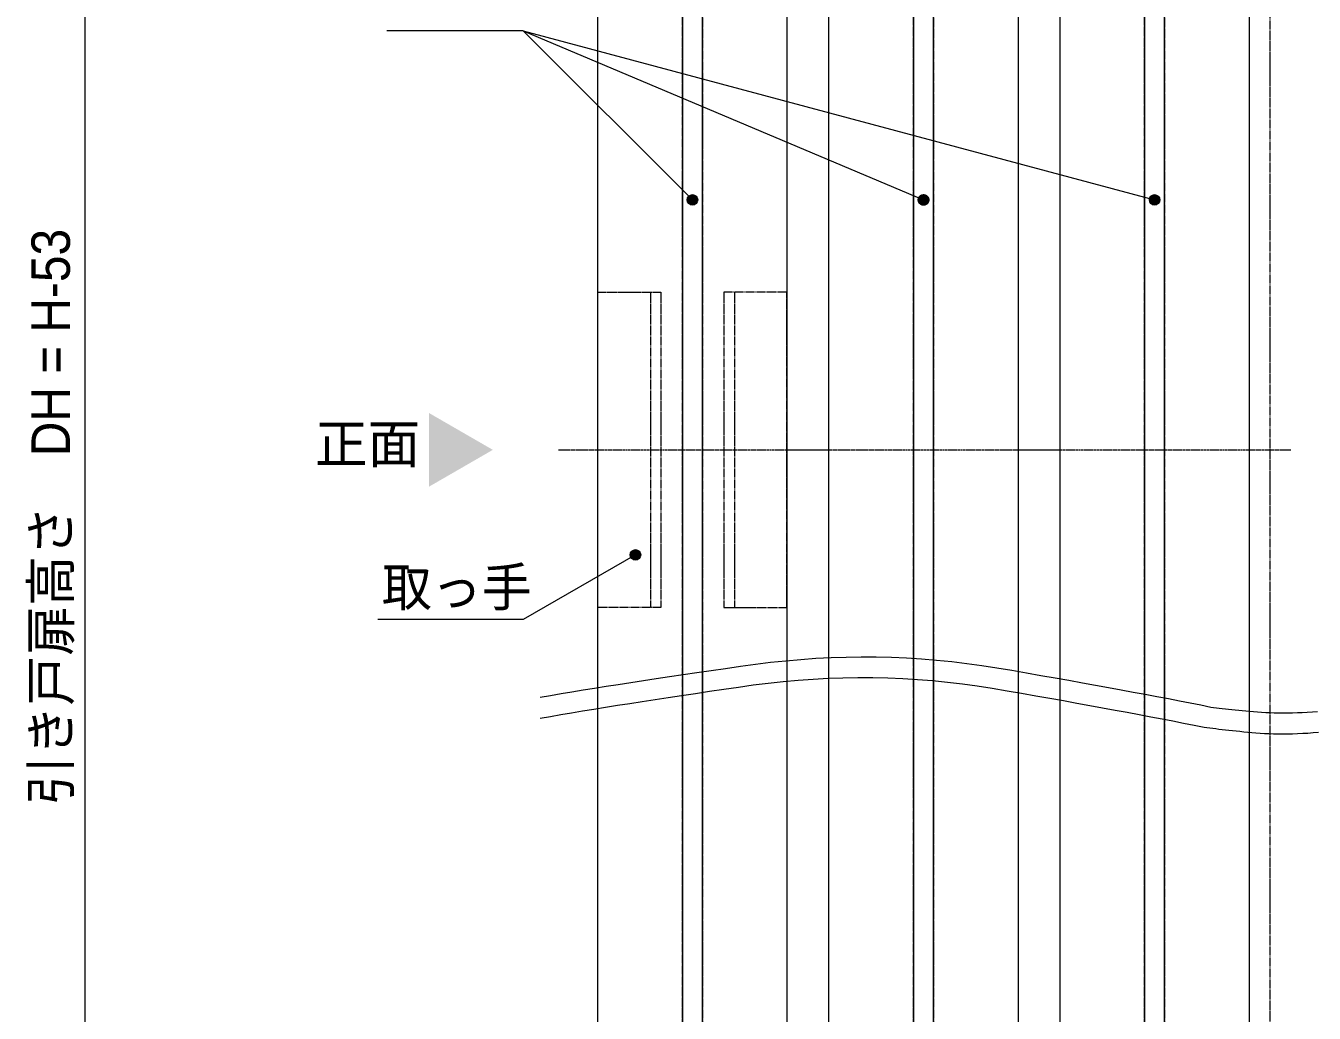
# Model space of a CAD drawing. Units: millimetres, scale not verified. Extents: x -6062 to 6062, y -3045 to 3045.
# Drawn here: x 146 to 1373, y -1036 to -96 of the extents above; entities that cross this region are included whole.
import ezdxf
from ezdxf.enums import TextEntityAlignment as Align

# ---------------------------------------------------------------- set-up
doc = ezdxf.new("R2010")
doc.units = ezdxf.units.MM
doc.header["$LTSCALE"] = 20
doc.linetypes.add('USER1', pattern=[2.91, 1.76, -0.4, 0.35, -0.4])
doc.linetypes.add('USER2', pattern=[10.5, 8, -0.5, 0.5, -0.5, 0.5, -0.5])
for name, color, linetype, lineweight in [('0-0_3一般', 7, 'Continuous', 15), ('0-4_2寸法-1', 7, 'Continuous', 15), ('0-5_2寸法-3', 7, 'Continuous', 15)]:
    doc.layers.add(name, color=color, linetype=linetype, lineweight=lineweight)
doc.styles.add('ＭＳ Ｐゴシック', font='')
doc.styles.get('ＭＳ Ｐゴシック').set_extended_font_data('MS PGothic')

# ---------------------------------------------------------------- blocks, each defined once
blk = doc.blocks.new('グループ')
at = {"layer": '0-0_3一般'}
for p, q in [((49563.7, -38600), (49563.7, 15950)), ((53163.7, 15950), (53163.7, -38600)), ((58363.7, -38600), (58363.7, 15950)), ((61963.7, 15950), (61963.7, -38600))]:
    blk.add_line(p, q, dxfattribs=at)
at = {"layer": '0-0_3一般', "linetype": 'USER2'}
for p, q in [((55573.7, -36150), (55573.7, 13350)), ((55953.7, 13350), (55953.7, -36150)), ((49563.7, -13000), (49563.7, -7000)), ((49563.7, -7000), (50763.7, -7000)), ((50563.7, -7000), (50563.7, -13000)), ((50763.7, -7000), (50763.7, -13000)), ((51963.7, -7000), (51963.7, -13000)), ((53163.7, -7000), (51963.7, -7000)), ((52163.7, -7000), (52163.7, -13000)), ((53163.7, -13000), (53163.7, -7000)), ((50763.7, -13000), (49563.7, -13000)), ((51963.7, -13000), (53163.7, -13000))]:
    blk.add_line(p, q, dxfattribs=at)
at = {"layer": '0-0_3一般', "linetype": 'USER1'}
for p, q in [((48813.5, -10000), (53960.5, -10000)), ((53213.5, -10000), (58360.5, -10000)), ((57613.5, -10000), (62760.5, -10000))]:
    blk.add_line(p, q, dxfattribs=at)
at = {"layer": '0-0_3一般'}
blk.add_lwpolyline([(57563.7, 15950), (57563.7, -38600), (53963.7, -38600), (53963.7, 15950)], dxfattribs=at)
at = {"layer": '0-0_3一般', "linetype": 'USER2'}
for points in [[(51173.7, 13350), (51553.7, 13350), (51553.7, -36150), (51173.7, -36150)], [(59973.7, 13350), (60353.7, 13350), (60353.7, -36150), (59973.7, -36150)]]:
    blk.add_lwpolyline(points, close=True, dxfattribs=at)
blk = doc.blocks.new('グループ-1')
at = {"layer": '0-0_3一般'}
for p, q in [((58363.7, -38504.9), (58363.7, 15950)), ((61963.7, 15950), (61963.7, -38504.9))]:
    blk.add_line(p, q, dxfattribs=at)
blk.add_lwpolyline([(60353.7, -35904.9), (60353.7, 13350), (59973.7, 13350), (59973.4, -35904.9)], close=True, dxfattribs=at)
blk = doc.blocks.new('グループ-2')
at = {"layer": '0-0_3一般'}
for p, q in [((55573.7, 13350), (55573.7, -36150)), ((55953.7, -36150), (55953.7, 13350))]:
    blk.add_line(p, q, dxfattribs=at)
blk.add_lwpolyline([(57563.7, 15950), (57563.7, -38750), (53963.7, -38750), (53963.7, 15950)], close=True, dxfattribs=at)
blk = doc.blocks.new('グループ-10')
at = {"layer": '0-0_3一般'}
for p, q in [((49563.7, -38750), (49563.7, 15950)), ((53163.7, 15950), (53163.7, -38750))]:
    blk.add_line(p, q, dxfattribs=at)
blk.add_lwpolyline([(51553.7, -36150), (51553.7, 13350), (51173.7, 13350), (51173.7, -36150)], close=True, dxfattribs=at)
blk = doc.blocks.new('グループ-16')
at = {"layer": '0-0_3一般', "linetype": 'USER2'}
blk.add_lwpolyline([(62363.7, 20000), (69023, 20000), (69023, -40000), (62363.7, -40000)], close=True, dxfattribs=at)
at = {"layer": '0-0_3一般'}
for points in [[(48467.3, -14708.6), (48662.3, -14675.4), (48863, -14641.8), (49069.5, -14607.7), (49281.7, -14573.2), (49499.7, -14538.2), (49723.4, -14502.7), (49952.9, -14466.8), (50188.1, -14430.4), (50429.1, -14393.6), (50675.9, -14356.3), (50928.4, -14318.5), (51186.7, -14280.3), (51450.7, -14241.6), (51720.4, -14202.5), (51996, -14162.9), (52277.2, -14122.8), (52564, -14082.6), (52851.9, -14046.5), (53139.7, -14015.8), (53427.5, -13990.4), (53715.1, -13970.5), (54002.7, -13955.9), (54290.2, -13946.7), (54577.6, -13942.8), (54865, -13944.4), (55152.2, -13951.3), (55439.4, -13963.6), (55726.4, -13981.3), (56013.4, -14004.3), (56300.3, -14032.8), (56587.2, -14066.6), (56873.9, -14105.8), (57160.6, -14150.3), (57445.9, -14198.9), (57725.8, -14247.3), (57999.9, -14295), (58268.3, -14342.1), (58531, -14388.6), (58787.9, -14434.5)], [(48467.3, -15108.6), (48660.3, -15075.2), (48858.9, -15041.4), (49063.3, -15007), (49273.3, -14972.3), (49489, -14937), (49710.5, -14901.3), (49937.6, -14865.1), (50170.4, -14828.5), (50408.9, -14791.4), (50653.2, -14753.8), (50903.1, -14715.7), (51158.7, -14677.2), (51420, -14638.2), (51687, -14598.8), (51959.7, -14558.9), (52238.1, -14518.5), (52521.8, -14478), (52806.8, -14441.5), (53091.7, -14410.4), (53376.5, -14384.7), (53661.2, -14364.4), (53945.9, -14349.5), (54230.4, -14339.9), (54514.9, -14335.7), (54799.4, -14336.9), (55083.7, -14343.4), (55368, -14355.4), (55652.1, -14372.7), (55936.2, -14395.3), (56220.3, -14423.4), (56504.2, -14456.8), (56788.1, -14495.6), (57071.9, -14539.8), (57354.3, -14588), (57631.4, -14636), (57902.8, -14683.3), (58168.6, -14730), (58428.6, -14776.2), (58683, -14821.7)], [(58787.9, -14434.5), (59039.1, -14479.7), (59284.6, -14524.4), (59524.3, -14568.4), (59758.3, -14611.8), (59986.6, -14654.6), (60209.1, -14696.8), (60425.9, -14738.3), (60636.9, -14779.3), (60842.2, -14819.6), (61041.8, -14859.3), (61235.6, -14898.4)], [(58683, -14821.7), (58931.7, -14866.6), (59174.7, -14910.9), (59412.1, -14954.6), (59643.7, -14997.7), (59869.7, -15040.1), (60090, -15082), (60304.6, -15123.3), (60513.6, -15163.9), (60716.8, -15204), (60914.4, -15243.4), (61106.3, -15282.2)], [(61235.6, -14898.4), (61287.1, -14904.5), (61340.4, -14910.7), (61395.6, -14917), (61452.6, -14923.2), (61511.4, -14929.5), (61572, -14935.9), (61634.5, -14942.3), (61698.8, -14948.7), (61764.9, -14955.1), (61832.9, -14961.6), (61902.7, -14968.2), (61974.4, -14974.7), (62047.8, -14981.4), (62123.1, -14988), (62200.3, -14994.1), (62279.2, -14999.1), (62360, -15003), (62442.6, -15005.8), (62527, -15007.5), (62613.2, -15008.1), (62701.2, -15007.6), (62791, -15005.9), (62882.7, -15003.2), (62976.2, -14999.4), (63071.5, -14994.4), (63168.6, -14988.3), (63267.5, -14981.2)], [(61106.3, -15282.2), (61158.9, -15288.9), (61213.4, -15295.7), (61269.7, -15302.5), (61328, -15309.5), (61388.1, -15316.4), (61450, -15323.5), (61513.9, -15330.6), (61579.6, -15337.8), (61647.2, -15345.1), (61716.7, -15352.4), (61788, -15359.8), (61861.2, -15367.3), (61936.3, -15374.8), (62013.3, -15382.4), (62092.1, -15389.5), (62172.8, -15395.5), (62255.4, -15400.3), (62339.8, -15404), (62426.1, -15406.5), (62514.3, -15407.9), (62604.3, -15408.2), (62696.3, -15407.4), (62790, -15405.4), (62885.7, -15402.3), (62983.2, -15398.1), (63082.6, -15392.7), (63183.8, -15386.2), (63287, -15378.6)]]:
    blk.add_lwpolyline(points, dxfattribs=at)
for name in ['グループ-10', 'グループ-2', 'グループ-1']:
    blk.add_blockref(name, (0, 0), dxfattribs=at)

msp = doc.modelspace()

# ---------------------------------------------------------------- hatches: boundary and pattern name
at = {"layer": '0-5_2寸法-3'}
for points in [[(785.69, -262, 1), (775.68, -262, 1)], [(1225.69, -262, 1), (1215.68, -262, 1)], [(731.44, -600, 1), (721.43, -600, 1)]]:
    msp.add_hatch(color=256, dxfattribs=at).paths.add_polyline_path(points)

# ---------------------------------------------------------------- linework, layer by layer
at = {"layer": '0-4_2寸法-1'}
msp.add_line((202.18, 784.79), (202.18, -1927.29), dxfattribs=at)
at = {"layer": '0-5_2寸法-3'}
for q in [(1000.68, -262), (1220.68, -262)]:
    msp.add_line((619.63, -100.95), q, dxfattribs=at)
for points in [[(780.68, -262), (619.63, -100.95), (489.6, -100.95)], [(996.07, -260.04), (996.18, -259.82), (996.29, -259.6), (996.41, -259.39), (996.54, -259.18), (996.69, -258.98), (996.84, -258.79), (997, -258.6), (997.17, -258.43), (997.35, -258.26), (997.54, -258.1), (997.74, -257.95), (997.94, -257.81), (998.15, -257.68), (998.36, -257.56), (998.58, -257.45), (998.81, -257.36), (999.04, -257.27), (999.27, -257.2), (999.51, -257.13), (999.75, -257.08), (999.99, -257.04), (1000.24, -257.01), (1000.48, -257), (1000.73, -256.99), (1000.97, -257), (1001.22, -257.02), (1001.46, -257.05), (1001.7, -257.1), (1001.94, -257.15), (1002.18, -257.22), (1002.41, -257.3), (1002.64, -257.39), (1002.86, -257.49), (1003.08, -257.6), (1003.3, -257.73), (1003.5, -257.86), (1003.7, -258), (1003.89, -258.16), (1004.08, -258.32)], [(995.72, -262.69), (995.7, -262.45), (995.68, -262.2), (995.68, -261.96), (995.68, -261.71), (995.7, -261.47), (995.74, -261.22), (995.78, -260.98), (995.84, -260.74), (995.9, -260.5), (995.98, -260.27), (996.07, -260.04)], [(1003.01, -266.44), (1002.78, -266.55), (1002.56, -266.64), (1002.33, -266.73), (1002.1, -266.8), (1001.86, -266.87), (1001.62, -266.92), (1001.37, -266.96), (1001.13, -266.99), (1000.89, -267), (1000.64, -267.01), (1000.39, -267), (1000.15, -266.98), (999.91, -266.95), (999.66, -266.9), (999.42, -266.85), (999.19, -266.78), (998.96, -266.7), (998.73, -266.61), (998.5, -266.51), (998.28, -266.4), (998.07, -266.27), (997.87, -266.14), (997.67, -266), (997.47, -265.84), (997.29, -265.68), (997.11, -265.51), (996.94, -265.33), (996.79, -265.14), (996.64, -264.95), (996.5, -264.75), (996.37, -264.54), (996.25, -264.32), (996.14, -264.1), (996.04, -263.88), (995.95, -263.65), (995.88, -263.41), (995.82, -263.17), (995.76, -262.93), (995.72, -262.69)], [(1004.08, -258.32), (1004.25, -258.49), (1004.42, -258.67), (1004.58, -258.86), (1004.73, -259.05), (1004.87, -259.25), (1005, -259.46), (1005.12, -259.68), (1005.23, -259.9), (1005.33, -260.12), (1005.41, -260.35), (1005.49, -260.59), (1005.55, -260.83), (1005.6, -261.07), (1005.64, -261.31), (1005.67, -261.55), (1005.69, -261.8), (1005.69, -262.04), (1005.68, -262.29), (1005.66, -262.53), (1005.63, -262.78), (1005.59, -263.02), (1005.53, -263.26), (1005.46, -263.5), (1005.38, -263.73), (1005.29, -263.96), (1005.19, -264.18), (1005.08, -264.4), (1004.96, -264.61), (1004.82, -264.82), (1004.68, -265.02), (1004.53, -265.21), (1004.36, -265.4), (1004.19, -265.57), (1004.01, -265.74), (1003.83, -265.9), (1003.63, -266.05), (1003.43, -266.19), (1003.22, -266.32), (1003.01, -266.44)], [(726.43, -600), (619.63, -661.66), (481.11, -661.66)]]:
    msp.add_lwpolyline(points, dxfattribs=at)
for centre in [(780.68, -262), (1220.68, -262), (726.43, -600)]:
    msp.add_circle(centre, 5.01, dxfattribs=at)
for points in [[(998.36, -257.56), (996.37, -264.54), (996.5, -264.75)], [(998.15, -257.68), (996.37, -264.54), (998.36, -257.56)], [(998.58, -257.45), (996.5, -264.75), (996.64, -264.95)], [(998.36, -257.56), (996.5, -264.75), (998.58, -257.45)], [(998.81, -257.36), (996.64, -264.95), (996.79, -265.14)], [(998.58, -257.45), (996.64, -264.95), (998.81, -257.36)], [(999.04, -257.27), (996.79, -265.14), (996.94, -265.33)], [(998.81, -257.36), (996.79, -265.14), (999.04, -257.27)], [(999.27, -257.2), (996.94, -265.33), (997.11, -265.51)], [(999.04, -257.27), (996.94, -265.33), (999.27, -257.2)], [(999.51, -257.13), (997.11, -265.51), (997.29, -265.68)], [(999.27, -257.2), (997.11, -265.51), (999.51, -257.13)], [(999.75, -257.08), (997.29, -265.68), (997.47, -265.84)], [(999.51, -257.13), (997.29, -265.68), (999.75, -257.08)], [(999.99, -257.04), (997.47, -265.84), (997.67, -266)], [(999.75, -257.08), (997.47, -265.84), (999.99, -257.04)], [(1000.24, -257.01), (997.67, -266), (997.87, -266.14)], [(999.99, -257.04), (997.67, -266), (1000.24, -257.01)], [(1000.48, -257), (997.87, -266.14), (998.07, -266.27)], [(1000.24, -257.01), (997.87, -266.14), (1000.48, -257)], [(1000.73, -256.99), (998.07, -266.27), (998.28, -266.4)], [(1000.48, -257), (998.07, -266.27), (1000.73, -256.99)], [(1000.73, -256.99), (998.28, -266.4), (1000.97, -257)], [(1000.97, -257), (998.28, -266.4), (998.5, -266.51)], [(1000.97, -257), (998.5, -266.51), (1001.22, -257.02)], [(1001.22, -257.02), (998.5, -266.51), (998.73, -266.61)], [(1001.22, -257.02), (998.73, -266.61), (1001.46, -257.05)], [(1001.46, -257.05), (998.73, -266.61), (998.96, -266.7)], [(1001.46, -257.05), (998.96, -266.7), (1001.7, -257.1)], [(1001.7, -257.1), (998.96, -266.7), (999.19, -266.78)], [(1001.7, -257.1), (999.19, -266.78), (1001.94, -257.15)], [(1001.94, -257.15), (999.19, -266.78), (999.42, -266.85)], [(1001.94, -257.15), (999.42, -266.85), (1002.18, -257.22)], [(1002.18, -257.22), (999.42, -266.85), (999.66, -266.9)], [(1002.18, -257.22), (999.66, -266.9), (1002.41, -257.3)], [(1002.41, -257.3), (999.66, -266.9), (999.91, -266.95)], [(1002.41, -257.3), (999.91, -266.95), (1002.64, -257.39)], [(1002.64, -257.39), (999.91, -266.95), (1000.15, -266.98)], [(1002.64, -257.39), (1000.15, -266.98), (1002.86, -257.49)], [(1002.86, -257.49), (1000.15, -266.98), (1000.39, -267)], [(1002.86, -257.49), (1000.39, -267), (1003.08, -257.6)], [(996.54, -259.18), (995.68, -262.2), (995.7, -262.45)], [(996.41, -259.39), (995.68, -262.2), (996.54, -259.18)], [(996.41, -259.39), (995.68, -261.96), (995.68, -262.2)], [(996.29, -259.6), (995.68, -261.96), (996.41, -259.39)], [(996.29, -259.6), (995.68, -261.71), (995.68, -261.96)], [(996.18, -259.82), (995.68, -261.71), (996.29, -259.6)], [(996.18, -259.82), (995.7, -261.47), (995.68, -261.71)], [(996.69, -258.98), (995.7, -262.45), (995.72, -262.69)], [(996.54, -259.18), (995.7, -262.45), (996.69, -258.98)], [(996.07, -260.04), (995.7, -261.47), (996.18, -259.82)], [(996.07, -260.04), (995.74, -261.22), (995.7, -261.47)], [(996.84, -258.79), (995.72, -262.69), (995.76, -262.93)], [(996.69, -258.98), (995.72, -262.69), (996.84, -258.79)], [(995.98, -260.27), (995.74, -261.22), (996.07, -260.04)], [(995.98, -260.27), (995.78, -260.98), (995.74, -261.22)], [(997, -258.6), (995.76, -262.93), (995.82, -263.17)], [(996.84, -258.79), (995.76, -262.93), (997, -258.6)], [(995.9, -260.5), (995.78, -260.98), (995.98, -260.27)], [(995.9, -260.5), (995.84, -260.74), (995.78, -260.98)], [(997.17, -258.43), (995.82, -263.17), (995.88, -263.41)], [(997, -258.6), (995.82, -263.17), (997.17, -258.43)], [(997.35, -258.26), (995.88, -263.41), (995.95, -263.65)], [(997.17, -258.43), (995.88, -263.41), (997.35, -258.26)], [(997.54, -258.1), (995.95, -263.65), (996.04, -263.88)], [(997.35, -258.26), (995.95, -263.65), (997.54, -258.1)], [(997.74, -257.95), (996.04, -263.88), (996.14, -264.1)], [(997.54, -258.1), (996.04, -263.88), (997.74, -257.95)], [(997.94, -257.81), (996.14, -264.1), (996.25, -264.32)], [(997.74, -257.95), (996.14, -264.1), (997.94, -257.81)], [(998.15, -257.68), (996.25, -264.32), (996.37, -264.54)], [(997.94, -257.81), (996.25, -264.32), (998.15, -257.68)], [(1003.08, -257.6), (1000.39, -267), (1000.64, -267.01)], [(1003.08, -257.6), (1000.64, -267.01), (1003.3, -257.73)], [(1003.3, -257.73), (1000.64, -267.01), (1000.89, -267)], [(1003.3, -257.73), (1000.89, -267), (1003.5, -257.86)], [(1003.5, -257.86), (1000.89, -267), (1001.13, -266.99)], [(1003.5, -257.86), (1001.13, -266.99), (1003.7, -258)], [(1003.7, -258), (1001.13, -266.99), (1001.37, -266.96)], [(1003.7, -258), (1001.37, -266.96), (1003.89, -258.16)], [(1003.89, -258.16), (1001.37, -266.96), (1001.62, -266.92)], [(1003.89, -258.16), (1001.62, -266.92), (1004.08, -258.32)], [(1004.08, -258.32), (1001.62, -266.92), (1001.86, -266.87)], [(1004.08, -258.32), (1001.86, -266.87), (1004.25, -258.49)], [(1004.25, -258.49), (1001.86, -266.87), (1002.1, -266.8)], [(1004.25, -258.49), (1002.1, -266.8), (1004.42, -258.67)], [(1004.42, -258.67), (1002.1, -266.8), (1002.33, -266.73)], [(1004.42, -258.67), (1002.33, -266.73), (1004.58, -258.86)], [(1004.58, -258.86), (1002.33, -266.73), (1002.56, -266.64)], [(1004.58, -258.86), (1002.56, -266.64), (1004.73, -259.05)], [(1004.73, -259.05), (1002.56, -266.64), (1002.78, -266.55)], [(1004.73, -259.05), (1002.78, -266.55), (1004.87, -259.25)], [(1004.87, -259.25), (1002.78, -266.55), (1003.01, -266.44)], [(1004.87, -259.25), (1003.01, -266.44), (1005, -259.46)], [(1005, -259.46), (1003.01, -266.44), (1003.22, -266.32)], [(1005, -259.46), (1003.22, -266.32), (1005.12, -259.68)], [(1005.12, -259.68), (1003.22, -266.32), (1003.43, -266.19)], [(1005.12, -259.68), (1003.43, -266.19), (1005.23, -259.9)], [(1005.23, -259.9), (1003.43, -266.19), (1003.63, -266.05)], [(1005.23, -259.9), (1003.63, -266.05), (1005.33, -260.12)], [(1005.33, -260.12), (1003.63, -266.05), (1003.83, -265.9)], [(1005.33, -260.12), (1003.83, -265.9), (1005.41, -260.35)], [(1005.41, -260.35), (1003.83, -265.9), (1004.01, -265.74)], [(1005.41, -260.35), (1004.01, -265.74), (1005.49, -260.59)], [(1005.49, -260.59), (1004.01, -265.74), (1004.19, -265.57)], [(1005.49, -260.59), (1004.19, -265.57), (1005.55, -260.83)], [(1005.55, -260.83), (1004.19, -265.57), (1004.36, -265.4)], [(1005.55, -260.83), (1004.36, -265.4), (1005.6, -261.07)], [(1005.6, -261.07), (1004.36, -265.4), (1004.53, -265.21)], [(1005.6, -261.07), (1004.53, -265.21), (1005.64, -261.31)], [(1005.64, -261.31), (1004.53, -265.21), (1004.68, -265.02)], [(1005.64, -261.31), (1004.68, -265.02), (1005.67, -261.55)], [(1005.67, -261.55), (1004.68, -265.02), (1004.82, -264.82)], [(1005.67, -261.55), (1004.82, -264.82), (1005.69, -261.8)], [(1005.69, -261.8), (1004.82, -264.82), (1004.96, -264.61)], [(1005.69, -261.8), (1004.96, -264.61), (1005.69, -262.04)], [(1005.69, -262.04), (1004.96, -264.61), (1005.08, -264.4)], [(1005.69, -262.04), (1005.08, -264.4), (1005.68, -262.29)], [(1005.68, -262.29), (1005.08, -264.4), (1005.19, -264.18)], [(1005.68, -262.29), (1005.19, -264.18), (1005.66, -262.53)], [(1005.66, -262.53), (1005.19, -264.18), (1005.29, -263.96)], [(1005.66, -262.53), (1005.29, -263.96), (1005.63, -262.78)], [(1005.63, -262.78), (1005.29, -263.96), (1005.38, -263.73)], [(1005.63, -262.78), (1005.38, -263.73), (1005.59, -263.02)], [(1005.59, -263.02), (1005.38, -263.73), (1005.46, -263.5)], [(1005.59, -263.02), (1005.46, -263.5), (1005.53, -263.26)], [(529.93, -464.93), (590.68, -500), (529.93, -535.07)]]:
    msp.add_solid(points, dxfattribs=at)

# ---------------------------------------------------------------- block references
at = {"layer": '0-0_3一般', "xscale": 0.05, "yscale": 0.05}
for name in ['グループ-16', 'グループ']:
    msp.add_blockref(name, (-1787.5, 0), dxfattribs=at)

# ---------------------------------------------------------------- texts
at = {"layer": '0-4_2寸法-1', "style": 'ＭＳ Ｐゴシック', "width": 0.95}
msp.add_text('引き戸扉高さ\u3000DH = H-53', height=36.66, rotation=90, dxfattribs=at).set_placement((199.07, -838.58), align=Align.BOTTOM_LEFT)
at = {"layer": '0-5_2寸法-3', "style": 'ＭＳ Ｐゴシック'}
msp.add_text('正面', height=36.66, dxfattribs=at).set_placement((421.46, -523.58), align=Align.BOTTOM_LEFT)
at = {"layer": '0-5_2寸法-3', "style": 'ＭＳ Ｐゴシック', "width": 0.95}
msp.add_text('取っ手', height=36.69, dxfattribs=at).set_placement((484.97, -660.06), align=Align.BOTTOM_LEFT)

doc.saveas('drawing.dxf')
